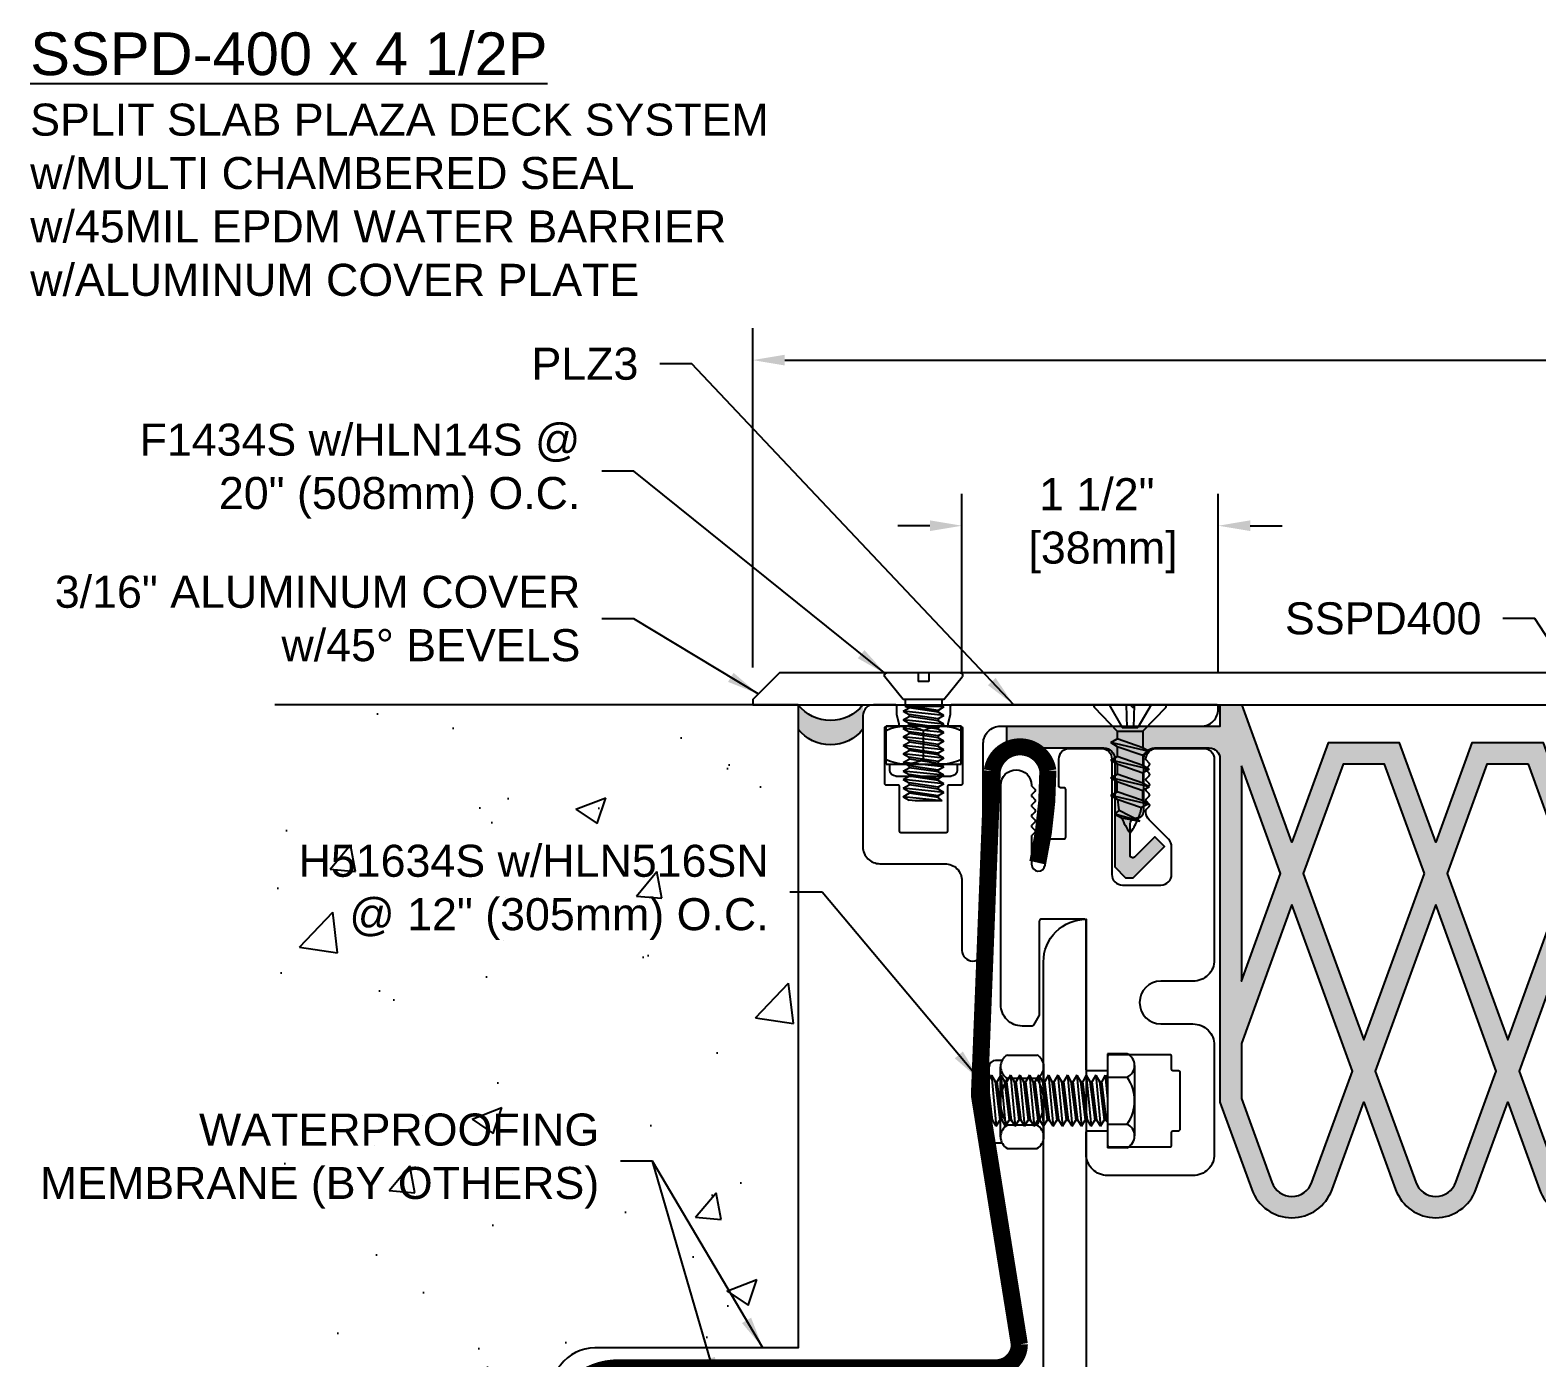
# Model space of a CAD drawing. Header units: inches. Extents: x 0.1 to 42.3, y 0.4 to 14.
# Drawn here: x 0.1 to 8.92, y 6.23 to 14 of the extents above; entities that cross this region are included whole.
import ezdxf

# ---------------------------------------------------------------- set-up
doc = ezdxf.new("R2010")
doc.units = ezdxf.units.IN
doc.header["$MEASUREMENT"] = 0
for name, color, linetype in [('Anchors', 4, 'Continuous'), ('Conditions', 1, 'Continuous'), ('Dimensions', 3, 'Continuous'), ('Fillers', 2, 'Continuous'), ('Metals', 7, 'Continuous'), ('Seal', 5, 'Continuous'), ('Text', 2, 'Continuous')]:
    doc.layers.add(name, color=color, linetype=linetype)
doc.styles.add('ARIAL', font='arial.ttf')
doc.dimstyles.new('Arial', dxfattribs={"dimtxt": 0.1875, "dimasz": 0.1875, "dimexe": 0.1875, "dimexo": 0.1875, "dimgap": 0.1875, "dimtad": 0, "dimtih": 1, "dimtoh": 1, "dimdec": 4, "dimzin": 0, "dimdsep": 46, "dimlunit": 4, "dimtxsty": 'ARIAL', "dimcen": 0.1875, "dimadec": 0, "dimazin": 0, "dimtfac": 1, "dimtdec": 4, "dimtofl": 0, "dimtmove": 0, "dimatfit": 3, "dimfxl": 0, "dimfrac": 2, "dimtolj": 1, "dimtzin": 0, "dimarcsym": 0})

# ---------------------------------------------------------------- blocks, each defined once
blk = doc.blocks.new('PLZ1')
blk.add_lwpolyline([(0.265, 0, -0.414214), (0.275, -0.01), (0.275, -0.5598, 0.131652), (0.2763, -0.5648), (0.3082, -0.62, 0.267949), (0.3169, -0.625), (0.375, -0.625, 0.414214), (0.5, -0.5), (0.5, 0.785, 1), (0.32, 0.785, -0.198912), (0.3171, 0.7779), (0.3012, 0.7621, 0.414214), (0.3012, 0.7479), (0.3171, 0.7321, -0.198912), (0.32, 0.725, -0.198912), (0.3171, 0.7179), (0.3012, 0.7021, 0.414214), (0.3012, 0.6879), (0.3171, 0.6721, -0.198912), (0.32, 0.665, -0.198912), (0.3171, 0.6579), (0.3012, 0.6421, 0.414214), (0.3012, 0.6279), (0.3171, 0.6121, -0.198912), (0.32, 0.605, -0.198912), (0.3171, 0.5979), (0.3012, 0.5821, 0.414214), (0.3012, 0.5679), (0.3171, 0.5521, -0.198912), (0.32, 0.545, -0.198912), (0.3171, 0.5379), (0.3012, 0.5221, 0.414214), (0.3012, 0.5079), (0.3171, 0.4921, -0.198912), (0.32, 0.485), (0.32, 0.322, -0.93609), (0.2403, 0.3167), (0.2212, 0.4613, 0.376062), (0.2112, 0.47), (0.13, 0.47, -0.414214), (0.12, 0.48), (0.12, 0.76, -0.414214), (0.13, 0.77), (0.15, 0.77, 0.414214), (0.16, 0.78), (0.16, 0.9375, 0.414214), (0.0975, 1), (-0.0875, 1, 0.414214), (-0.15, 0.9375), (-0.15, 0.2625, -0.414214), (-0.2125, 0.2), (-0.4375, 0.2, -0.414214), (-0.5, 0.2625), (-0.5, 0.4241, -0.198912), (-0.4817, 0.4683), (-0.3683, 0.5817, 0.198912), (-0.35, 0.6259), (-0.35, 0.6375, 0.198912), (-0.3529, 0.6446), (-0.3688, 0.6604, -0.414214), (-0.3688, 0.6746), (-0.3529, 0.6904, 0.198912), (-0.35, 0.6975, 0.198912), (-0.3529, 0.7046), (-0.3688, 0.7204, -0.414214), (-0.3688, 0.7346), (-0.3529, 0.7504, 0.198912), (-0.35, 0.7575, 0.198912), (-0.3529, 0.7646), (-0.3688, 0.7804, -0.414214), (-0.3688, 0.7946), (-0.3529, 0.8104, 0.198912), (-0.35, 0.8175, 0.198912), (-0.3529, 0.8246), (-0.3688, 0.8404, -0.414214), (-0.3688, 0.8546), (-0.3529, 0.8704, 0.198912), (-0.35, 0.8775, 0.198912), (-0.3529, 0.8846), (-0.3688, 0.9004, -0.414214), (-0.3688, 0.9146), (-0.3529, 0.9304, 0.198912), (-0.35, 0.9375, 0.414214), (-0.4125, 1), (-0.6875, 1, 0.414214), (-0.75, 0.9375), (-0.75, -0.2375, 0.414214), (-0.625, -0.3625), (-0.4375, -0.3625, -1), (-0.4375, -0.6125), (-0.625, -0.6125, 0.414214), (-0.75, -0.7375), (-0.75, -1.375, 0.414214), (-0.625, -1.5), (-0.125, -1.5, 0.414214), (0, -1.375), (0, -1.2475, 0.414214), (-0.01, -1.2375), (-0.115, -1.2375, 0.414214), (-0.125, -1.2475), (-0.125, -1.3225, -0.414214), (-0.135, -1.3325), (-0.49, -1.3325, -0.414214), (-0.5, -1.3225), (-0.5, -1.2475, 0.414214), (-0.51, -1.2375), (-0.54, -1.2375, -0.414214), (-0.55, -1.2275), (-0.55, -0.8975, -0.414214), (-0.54, -0.8875), (-0.51, -0.8875, 0.414214), (-0.5, -0.8775), (-0.5, -0.8025, -0.414214), (-0.49, -0.7925), (-0.135, -0.7925, -0.414214), (-0.125, -0.8025), (-0.125, -0.8775, 0.414214), (-0.115, -0.8875), (-0.01, -0.8875, 0.414214), (0, -0.8775), (0, -0.01, -0.414214), (0.01, 0)], format="xyb", close=True)
blk = doc.blocks.new('*D8')
at = {"layer": 'Defpoints', "color": 0}
for p in [(5.5525, 11.1007), (5.5525, 10.0522), (7.0525, 10.0522)]:
    blk.add_point(p, dxfattribs=at)
at = {"layer": 'Dimensions', "color": 0, "lineweight": -2}
for p, q in [((5.5525, 10.2397), (5.5525, 11.2882)), ((7.0525, 10.2397), (7.0525, 11.2882)), ((5.365, 11.1007), (5.1775, 11.1007)), ((7.24, 11.1007), (7.4275, 11.1007))]:
    blk.add_line(p, q, dxfattribs=at)
at = {"layer": 'Dimensions', "color": 0}
for points in [[(5.365, 11.132), (5.365, 11.0695), (5.5525, 11.1007)], [(7.24, 11.132), (7.24, 11.0695), (7.0525, 11.1007)]]:
    blk.add_solid(points, dxfattribs=at)
at = {"layer": 'Dimensions', "color": 0, "insert": (6.3416, 11.1007), "char_height": 0.1875, "attachment_point": 5, "style": 'ARIAL'}
blk.add_mtext('\\A1;1 1/2"\\P [38mm]', dxfattribs=at)
blk = doc.blocks.new('CSA3X3X14')
at = {"layer": 'Metals'}
blk.add_lwpolyline([(0.25, 2.75, 0.414214), (0, 3), (0, 0), (3, 0, 0.414214), (2.75, 0.25), (0.25, 0.25)], format="xyb", close=True, dxfattribs=at)
blk = doc.blocks.new('FSM1434S')
for p, q in [((0.2022, 0), (-0.2022, 0)), ((-0.1224, 0), (-0.0456, -0.132)), ((-0.0237, 0), (-0.019, -0.132)), ((0.0237, 0), (0.019, -0.132)), ((0.1224, 0), (0.0456, -0.132)), ((-0.2091, -0.0163), (-0.075, -0.1536)), ((0.2091, -0.0163), (0.075, -0.1536)), ((-0.075, -0.1536), (0.075, -0.1536)), ((-0.075, -0.1536), (-0.075, -0.1997)), ((-0.0456, -0.132), (0.0456, -0.132)), ((0.075, -0.1536), (0.075, -0.2513)), ((-0.1125, -0.2213), (-0.075, -0.1997)), ((0.1125, -0.2729), (-0.1125, -0.2213)), ((-0.1125, -0.2213), (-0.075, -0.243)), ((0.075, -0.2513), (-0.075, -0.1997)), ((-0.075, -0.243), (-0.075, -0.2465)), ((-0.075, -0.243), (-0.075, -0.3029)), ((-0.075, -0.243), (0.075, -0.2946)), ((0.1125, -0.2729), (0.075, -0.2513)), ((-0.1125, -0.3245), (-0.075, -0.3029)), ((0.1125, -0.3761), (-0.1125, -0.3245)), ((-0.1125, -0.3245), (-0.075, -0.3462)), ((0.075, -0.3545), (-0.075, -0.3029)), ((-0.075, -0.3462), (0.075, -0.3978)), ((-0.075, -0.3462), (-0.075, -0.4061)), ((0.1125, -0.2729), (0.075, -0.2946)), ((0.075, -0.2946), (0.075, -0.2981)), ((0.075, -0.2946), (0.075, -0.3545)), ((-0.1125, -0.4277), (-0.075, -0.4061)), ((0.1125, -0.4793), (-0.1125, -0.4277)), ((-0.1125, -0.4277), (-0.075, -0.4494)), ((0.075, -0.4577), (-0.075, -0.4061)), ((0.1125, -0.3761), (0.075, -0.3545)), ((0.1125, -0.3761), (0.075, -0.3978)), ((0.075, -0.3978), (0.075, -0.4577)), ((-0.1125, -0.5309), (-0.075, -0.5093)), ((-0.075, -0.5093), (-0.075, -0.4494)), ((-0.075, -0.4494), (0.075, -0.501)), ((0.0734, -0.5603), (-0.075, -0.5093)), ((0.1125, -0.4793), (0.075, -0.4577)), ((0.1125, -0.4793), (0.075, -0.501)), ((0.075, -0.5244), (0.075, -0.501)), ((0.1055, -0.5812), (-0.1125, -0.5309)), ((-0.1125, -0.5309), (-0.075, -0.5526)), ((-0.075, -0.5526), (0.0672, -0.6015)), ((0.1055, -0.5812), (0.0672, -0.6015)), ((0.1055, -0.5812), (0.0734, -0.5603)), ((-0.0885, -0.6396), (-0.0632, -0.6186)), ((0.0577, -0.6815), (-0.0885, -0.6396)), ((-0.0885, -0.6396), (-0.0513, -0.6605)), ((0.0577, -0.6815), (-0.0632, -0.6186)), ((-0.0513, -0.6605), (0.0577, -0.6815))]:
    blk.add_line(p, q)
for centre, radius, start, end in [((-0.2022, -0.0096), 0.0096, 90, 224.32064), ((0.2022, -0.0096), 0.0096, 315.67936, 90), ((-0.2981, -0.5256), 0.3731, 354.66241, 0.18824), ((0.2981, -0.5256), 0.3731, 184.1974, 194.43094), ((-0.2981, -0.5256), 0.3731, 336.50038, 348.26539), ((0.2981, -0.5256), 0.3731, 201.2487, 216.96668), ((-0.2981, -0.5256), 0.3731, 323.03332, 335.8104)]:
    blk.add_arc(centre, radius, start, end)
blk = doc.blocks.new('HLN516SN')
for p, q in [((-0.2416, 0.2444), (-0.2416, 0.283)), ((-0.2046, 0.32), (0.2046, 0.32)), ((0.2416, 0.2444), (0.2416, 0.283)), ((-0.2737, 0.213), (-0.2737, 0.0403)), ((-0.2053, 0.2533), (0.2053, 0.2533)), ((-0.1369, 0.0403), (-0.1369, 0.213)), ((0.1369, 0.0403), (0.1369, 0.213)), ((0.2737, 0.213), (0.2737, 0.0403)), ((-0.2053, 0), (0.2053, 0))]:
    blk.add_line(p, q)
for centre, radius, start, end in [((-0.2046, 0.283), 0.037, 90, 180), ((0.2046, 0.283), 0.037, 0, 90), ((-0.2053, 0.175), 0.0783, 29.02085, 150.97915), ((0, 0.0007), 0.2526, 57.19114, 122.80886), ((0.2053, 0.175), 0.0783, 29.02085, 150.97915), ((-0.2053, 0.0783), 0.0783, 209.02085, 330.97915), ((0, 0.2526), 0.2526, 237.19114, 302.80886), ((0.2053, 0.0783), 0.0783, 209.02085, 330.97915)]:
    blk.add_arc(centre, radius, start, end)
blk = doc.blocks.new('H51634S')
for p, q in [((-0.275, 0.1144), (-0.275, 0)), ((-0.2062, 0.1584), (0.2062, 0.1584)), ((-0.1375, 0), (-0.1375, 0.1144)), ((0.1375, 0), (0.1375, 0.1144)), ((0.275, 0.1144), (0.275, 0)), ((-0.275, 0), (0.275, 0)), ((-0.15, -0.0131), (-0.1271, 0)), ((-0.15, -0.0131), (-0.0083, 0)), ((0.1244, 0), (0.113, -0.0066)), ((-0.15, -0.0131), (-0.113, -0.0343)), ((-0.15, -0.0687), (0.15, -0.0409)), ((-0.15, -0.0687), (-0.113, -0.0475)), ((-0.15, -0.0687), (-0.113, -0.0899)), ((0.113, -0.0066), (-0.113, -0.0343)), ((-0.113, -0.0475), (0.113, -0.0197)), ((-0.113, -0.0475), (-0.113, -0.0343)), ((0.113, -0.0621), (-0.113, -0.0899)), ((-0.113, -0.103), (0.113, -0.0752)), ((0.113, -0.0197), (0.113, -0.0066)), ((0.15, -0.0409), (0.113, -0.0197)), ((0.15, -0.0409), (0.113, -0.0621)), ((0.113, -0.0752), (0.113, -0.0621)), ((0.15, -0.0965), (0.113, -0.0752)), ((-0.15, -0.1242), (0.15, -0.0965)), ((-0.15, -0.1242), (-0.113, -0.103)), ((-0.15, -0.1242), (-0.113, -0.1455)), ((-0.15, -0.1798), (0.15, -0.152)), ((-0.15, -0.1798), (-0.113, -0.1586)), ((-0.113, -0.103), (-0.113, -0.0899)), ((0.113, -0.1177), (-0.113, -0.1455)), ((-0.113, -0.1586), (0.113, -0.1308)), ((-0.113, -0.1586), (-0.113, -0.1455)), ((0.113, -0.1732), (-0.113, -0.201)), ((0.15, -0.0965), (0.113, -0.1177)), ((0.113, -0.1308), (0.113, -0.1177)), ((0.15, -0.152), (0.113, -0.1308)), ((0.15, -0.152), (0.113, -0.1732)), ((0.113, -0.1864), (0.113, -0.1732)), ((-0.15, -0.1798), (-0.113, -0.201)), ((-0.15, -0.2353), (0.15, -0.2076)), ((-0.15, -0.2353), (-0.113, -0.2141)), ((-0.15, -0.2353), (-0.113, -0.2566)), ((-0.15, -0.2909), (0.15, -0.2631)), ((-0.113, -0.2141), (0.113, -0.1864)), ((-0.113, -0.2141), (-0.113, -0.201)), ((0.113, -0.2288), (-0.113, -0.2566)), ((-0.113, -0.2697), (0.113, -0.2419)), ((-0.113, -0.2697), (-0.113, -0.2566)), ((0.15, -0.2076), (0.113, -0.1864)), ((0.15, -0.2076), (0.113, -0.2288)), ((0.113, -0.2419), (0.113, -0.2288)), ((0.15, -0.2631), (0.113, -0.2419)), ((0.15, -0.2631), (0.113, -0.2843)), ((-0.15, -0.2909), (-0.113, -0.2697)), ((-0.15, -0.2909), (-0.113, -0.3121)), ((-0.15, -0.3465), (0.15, -0.3187)), ((-0.15, -0.3465), (-0.113, -0.3252)), ((-0.15, -0.3465), (-0.113, -0.3677)), ((0.113, -0.2843), (-0.113, -0.3121)), ((-0.113, -0.3252), (0.113, -0.2975)), ((-0.113, -0.3252), (-0.113, -0.3121)), ((0.113, -0.3399), (-0.113, -0.3677)), ((0.113, -0.2975), (0.113, -0.2843)), ((0.15, -0.3187), (0.113, -0.2975)), ((0.15, -0.3187), (0.113, -0.3399)), ((0.113, -0.353), (0.113, -0.3399)), ((-0.15, -0.402), (0.15, -0.3742)), ((-0.15, -0.402), (-0.113, -0.3808)), ((-0.15, -0.402), (-0.113, -0.4232)), ((-0.15, -0.4576), (0.15, -0.4298)), ((-0.15, -0.4576), (-0.113, -0.4364)), ((-0.113, -0.3808), (0.113, -0.353)), ((-0.113, -0.3808), (-0.113, -0.3677)), ((0.113, -0.3955), (-0.113, -0.4232)), ((-0.113, -0.4364), (0.113, -0.4086)), ((-0.113, -0.4364), (-0.113, -0.4232)), ((0.15, -0.3742), (0.113, -0.353)), ((0.15, -0.3742), (0.113, -0.3955)), ((0.113, -0.4086), (0.113, -0.3955)), ((0.15, -0.4298), (0.113, -0.4086)), ((0.15, -0.4298), (0.113, -0.451)), ((-0.15, -0.4576), (-0.113, -0.4788)), ((-0.15, -0.5131), (0.15, -0.4853)), ((-0.15, -0.5131), (-0.113, -0.4919)), ((-0.15, -0.5131), (-0.113, -0.5343)), ((0.113, -0.451), (-0.113, -0.4788)), ((-0.113, -0.4919), (0.113, -0.4641)), ((-0.113, -0.4919), (-0.113, -0.4788)), ((0.113, -0.5066), (-0.113, -0.5343)), ((-0.113, -0.5475), (0.113, -0.5197)), ((0.113, -0.4641), (0.113, -0.451)), ((0.15, -0.4853), (0.113, -0.4641)), ((0.15, -0.4853), (0.113, -0.5066)), ((0.113, -0.5197), (0.113, -0.5066)), ((0.15, -0.5409), (0.113, -0.5197)), ((-0.15, -0.5687), (0.15, -0.5409)), ((-0.15, -0.5687), (-0.113, -0.5475)), ((-0.15, -0.5687), (-0.113, -0.5899)), ((-0.15, -0.6242), (0.15, -0.5965)), ((-0.15, -0.6242), (-0.113, -0.603)), ((-0.113, -0.5475), (-0.113, -0.5343)), ((0.113, -0.5621), (-0.113, -0.5899)), ((-0.113, -0.603), (0.113, -0.5752)), ((-0.113, -0.603), (-0.113, -0.5899)), ((0.15, -0.5409), (0.113, -0.5621)), ((0.113, -0.5752), (0.113, -0.5621)), ((0.15, -0.5965), (0.113, -0.5752)), ((0.15, -0.5965), (0.113, -0.6177)), ((-0.15, -0.6242), (-0.113, -0.6455)), ((-0.15, -0.6798), (0.15, -0.652)), ((-0.15, -0.6798), (-0.113, -0.6586)), ((-0.15, -0.6798), (-0.113, -0.701)), ((0.113, -0.6177), (-0.113, -0.6455)), ((-0.113, -0.6586), (0.113, -0.6308)), ((-0.113, -0.6586), (-0.113, -0.6455)), ((0.113, -0.6732), (-0.113, -0.701)), ((-0.113, -0.7141), (0.113, -0.6864)), ((-0.113, -0.7141), (-0.113, -0.701)), ((0.113, -0.6308), (0.113, -0.6177)), ((0.15, -0.652), (0.113, -0.6308)), ((0.15, -0.652), (0.113, -0.6732)), ((0.113, -0.6864), (0.113, -0.6732)), ((0.15, -0.7076), (0.113, -0.6864)), ((-0.15, -0.7353), (0.15, -0.7076)), ((-0.15, -0.7353), (-0.113, -0.7141)), ((-0.15, -0.7353), (-0.1244, -0.75)), ((-0.1244, -0.75), (0.0603, -0.75)), ((0.113, -0.7288), (-0.0596, -0.75)), ((0.113, -0.7288), (0.0603, -0.75)), ((0.15, -0.7076), (0.113, -0.7288))]:
    blk.add_line(p, q)
for centre, radius, start, end in [((-0.2062, 0.0827), 0.0757, 24.76151, 155.23849), ((0, -0.0784), 0.2368, 54.51066, 125.48934), ((0.2062, 0.0827), 0.0757, 24.76151, 155.23849)]:
    blk.add_arc(centre, radius, start, end)
for p in [(-0.113, -0.0475), (-0.113, -0.103), (-0.113, -0.1586), (-0.113, -0.2141), (-0.113, -0.2697), (-0.113, -0.3252), (-0.113, -0.3808), (-0.113, -0.4364), (-0.113, -0.4919), (-0.113, -0.5475), (-0.113, -0.603), (-0.113, -0.6586), (-0.113, -0.7141)]:
    blk.add_point(p)
blk = doc.blocks.new('SSPD400')
h = blk.add_hatch(color=256)
h.paths.add_polyline_path([(1.8931, 0.03), (1.4749, 0.03), (1.263, -0.5521), (1.0511, 0.03), (0.6329, 0.03), (0.421, -0.5521), (0.1291, 0.25), (0, 0.25), (0, 0.125), (-1.25, 0.125), (-1.25, 0), (-0.679, 0, -0.414214), (-0.616, -0.063), (-0.616, -0.697), (-0.553, -0.76), (-0.508, -0.76), (-0.3256, -0.5776), (-0.3821, -0.521), (-0.5004, -0.6393, -0.668179), (-0.526, -0.6286), (-0.526, -0.45, -0.414214), (-0.486, -0.41, 0.414214), (-0.446, -0.37), (-0.446, -0.063, -0.414214), (-0.383, 0), (-0.063, 0, -0.414214), (0, -0.063), (0, -2.0743), (0.1861, -2.5855, 0.315299), (0.421, -2.75, 0.315299), (0.6559, -2.5855), (0.842, -2.0743), (1.0281, -2.5855, 0.315299), (1.263, -2.75, 0.315299), (1.4979, -2.5855), (1.684, -2.0743), (1.8701, -2.5855, 0.315299), (2.105, -2.75, 0.315299), (2.3399, -2.5855), (2.526, -2.0743), (2.7121, -2.5855, 0.315299), (2.947, -2.75, 0.315299), (3.1819, -2.5855), (3.368, -2.0743), (3.5541, -2.5855, 0.315299), (3.789, -2.75, 0.315299), (4.0239, -2.5855), (4.21, -2.0743), (4.21, -0.063, -0.414214), (4.273, 0), (4.593, 0, -0.414214), (4.656, -0.063), (4.656, -0.37, 0.414214), (4.696, -0.41, -0.414214), (4.736, -0.45), (4.736, -0.6286, -0.668179), (4.7104, -0.6393), (4.5921, -0.521), (4.5356, -0.5776), (4.718, -0.76), (4.763, -0.76), (4.826, -0.697), (4.826, -0.063, -0.414214), (4.889, 0), (5.46, 0), (5.46, 0.125), (4.21, 0.125), (4.21, 0.25), (4.0809, 0.25), (3.789, -0.5521), (3.5771, 0.03), (3.1589, 0.03), (2.947, -0.5521), (2.7351, 0.03), (2.3169, 0.03), (2.105, -0.5521)])
h.paths.add_polyline_path([(1.8056, -0.095), (2.0385, -0.7348), (1.684, -1.7088), (1.3295, -0.7348), (1.5624, -0.095)], flags=16)
h.paths.add_polyline_path([(1.1965, -0.7348), (0.842, -1.7088), (0.4875, -0.7348), (0.7204, -0.095), (0.9636, -0.095)], flags=16)
h.paths.add_polyline_path([(2.4044, -0.095), (2.6476, -0.095), (2.8805, -0.7348), (2.526, -1.7088), (2.1715, -0.7348)], flags=16)
h.paths.add_polyline_path([(1.263, -0.9176), (1.6175, -1.8915), (1.3805, -2.5428, -0.315299), (1.263, -2.625, -0.315299), (1.1455, -2.5428), (0.9085, -1.8915)], flags=16)
h.paths.add_polyline_path([(2.105, -0.9176), (2.4595, -1.8915), (2.2225, -2.5428, -0.315299), (2.105, -2.625, -0.315299), (1.9875, -2.5428), (1.7505, -1.8915)], flags=16)
h.paths.add_polyline_path([(0.3545, -0.7348), (0.125, -1.3654), (0.125, -0.1043)], flags=16)
h.paths.add_polyline_path([(0.421, -0.9176), (0.7755, -1.8915), (0.5385, -2.5428, -0.315299), (0.421, -2.625, -0.315299), (0.3035, -2.5428), (0.125, -2.0522), (0.125, -1.7308)], flags=16)
h.paths.add_polyline_path([(3.2464, -0.095), (3.4896, -0.095), (3.7225, -0.7348), (3.368, -1.7088), (3.0135, -0.7348)], flags=16)
h.paths.add_polyline_path([(2.947, -0.9176), (3.3015, -1.8915), (3.0645, -2.5428, -0.315299), (2.947, -2.625, -0.315299), (2.8295, -2.5428), (2.5925, -1.8915)], flags=16)
h.paths.add_polyline_path([(3.789, -0.9176), (4.085, -1.7308), (4.085, -2.0522), (3.9065, -2.5428, -0.315299), (3.789, -2.625, -0.315299), (3.6715, -2.5428), (3.4345, -1.8915)], flags=16)
h.paths.add_polyline_path([(3.8555, -0.7348), (4.085, -0.1043), (4.085, -1.3654)], flags=16)
for points in [[(4.21, -0.063, -0.414214), (4.273, 0), (4.593, 0, -0.414214), (4.656, -0.063), (4.656, -0.37, 0.414214), (4.696, -0.41, -0.414214), (4.736, -0.45), (4.736, -0.6286, -0.668179), (4.7104, -0.6393), (4.5921, -0.521), (4.5356, -0.5776), (4.718, -0.76), (4.763, -0.76), (4.826, -0.697), (4.826, -0.063, -0.414214), (4.889, 0), (5.46, 0), (5.46, 0.125), (4.21, 0.125), (4.21, 0.25), (4.0809, 0.25), (3.789, -0.5521), (3.5771, 0.03), (3.1589, 0.03), (2.947, -0.5521), (2.7351, 0.03), (2.3169, 0.03), (2.105, -0.5521), (1.8931, 0.03), (1.4749, 0.03), (1.263, -0.5521), (1.0511, 0.03), (0.6329, 0.03), (0.421, -0.5521), (0.1291, 0.25), (0, 0.25), (0, 0.125), (-1.25, 0.125), (-1.25, 0), (-0.679, 0, -0.414214), (-0.616, -0.063), (-0.616, -0.697), (-0.553, -0.76), (-0.508, -0.76), (-0.3256, -0.5776), (-0.3821, -0.521), (-0.5004, -0.6393, -0.668179), (-0.526, -0.6286), (-0.526, -0.45, -0.414214), (-0.486, -0.41, 0.414214), (-0.446, -0.37), (-0.446, -0.063, -0.414214), (-0.383, 0), (-0.063, 0, -0.414214), (0, -0.063), (0, -2.0743), (0.1861, -2.5855, 0.315299), (0.421, -2.75, 0.315299), (0.6559, -2.5855), (0.842, -2.0743), (1.0281, -2.5855, 0.315299), (1.263, -2.75, 0.315299), (1.4979, -2.5855), (1.684, -2.0743), (1.8701, -2.5855, 0.315299), (2.105, -2.75, 0.315299), (2.3399, -2.5855), (2.526, -2.0743), (2.7121, -2.5855, 0.315299), (2.947, -2.75, 0.315299), (3.1819, -2.5855), (3.368, -2.0743), (3.5541, -2.5855, 0.315299), (3.789, -2.75, 0.315299), (4.0239, -2.5855), (4.21, -2.0743)], [(0.421, -0.9176), (0.125, -1.7308), (0.125, -2.0522), (0.3035, -2.5428, 0.315299), (0.421, -2.625, 0.315299), (0.5385, -2.5428), (0.7755, -1.8915)], [(1.263, -0.9176), (0.9085, -1.8915), (1.1455, -2.5428, 0.315299), (1.263, -2.625, 0.315299), (1.3805, -2.5428), (1.6175, -1.8915)], [(2.105, -0.9176), (1.7505, -1.8915), (1.9875, -2.5428, 0.315299), (2.105, -2.625, 0.315299), (2.2225, -2.5428), (2.4595, -1.8915)], [(2.947, -0.9176), (2.5925, -1.8915), (2.8295, -2.5428, 0.315299), (2.947, -2.625, 0.315299), (3.0645, -2.5428), (3.3015, -1.8915)], [(4.085, -1.7308), (3.789, -0.9176), (3.4345, -1.8915), (3.6715, -2.5428, 0.315299), (3.789, -2.625, 0.315299), (3.9065, -2.5428), (4.085, -2.0522)]]:
    blk.add_lwpolyline(points, format="xyb", close=True)
for points in [[(0.125, -0.1043), (0.125, -1.3654), (0.3545, -0.7348)], [(1.1965, -0.7348), (0.9636, -0.095), (0.7204, -0.095), (0.4875, -0.7348), (0.842, -1.7088)], [(1.8056, -0.095), (1.5624, -0.095), (1.3295, -0.7348), (1.684, -1.7088), (2.0385, -0.7348)], [(2.6476, -0.095), (2.4044, -0.095), (2.1715, -0.7348), (2.526, -1.7088), (2.8805, -0.7348)], [(3.4896, -0.095), (3.2464, -0.095), (3.0135, -0.7348), (3.368, -1.7088), (3.7225, -0.7348)], [(4.085, -0.1043), (3.8555, -0.7348), (4.085, -1.3654)]]:
    blk.add_lwpolyline(points, close=True)
blk = doc.blocks.new('Sealant')
blk.add_hatch(color=253).paths.add_polyline_path([(0, -0.1426), (0, 0, -0.481905), (-0.3784, 0), (-0.3784, -0.1426, 0.481905)])
for centre in [(-0.1892, 0.1507), (-0.1892, 0.0081)]:
    blk.add_arc(centre, 0.2419, 218.54072, 321.45928)
blk = doc.blocks.new('PLZ3')
blk.add_lwpolyline([(1.575, 1.03, -0.414214), (1.585, 1.02), (1.585, 0.76, 0.414214), (1.595, 0.75), (1.855, 0.75, 0.414214), (1.865, 0.76), (1.865, 1.02, -0.414214), (1.875, 1.03), (1.9425, 1.03, 0.414214), (1.9525, 1.04), (1.9525, 1.365, 0.414214), (1.9425, 1.375), (1.8776, 1.375, -0.482716), (1.8678, 1.3873), (1.881, 1.4439, 0.057088), (1.8812, 1.4461), (1.8812, 1.49, -0.414214), (1.8912, 1.5), (2.0175, 1.5, -0.414214), (2.08, 1.4375), (2.08, 0.67, -0.414214), (1.98, 0.57), (1.6, 0.57, 0.414214), (1.5, 0.47), (1.5, 0.0625, -0.414214), (1.4375, 0, -0.414214), (1.375, 0.0625), (1.375, 1.275, 0.414214), (1.275, 1.375), (0.1, 1.375, -0.414214), (0, 1.475), (0, 1.49, -0.414214), (0.01, 1.5), (0.485, 1.5), (0.5, 1.485), (0.515, 1.5), (1.5588, 1.5, -0.414214), (1.5687, 1.49), (1.5687, 1.4461, 0.057088), (1.569, 1.4439), (1.5822, 1.3873, -0.482716), (1.5724, 1.375), (1.5075, 1.375, 0.414214), (1.4975, 1.365), (1.4975, 1.04, 0.414214), (1.5075, 1.03)], format="xyb", close=True)
blk = doc.blocks.new('HLN14S')
for p, q in [((-0.2195, 0.292), (0.2195, 0.292)), ((-0.2195, 0.0703), (-0.2195, 0.292)), ((0, 0.0957), (0, 0.2666)), ((0.2195, 0.0703), (0.2195, 0.292)), ((0.2195, 0.0703), (-0.2195, 0.0703)), ((-0.1976, 0.0703), (-0.1976, 0.0351)), ((0.1624, 0), (-0.1624, 0)), ((0.1975, 0.0351), (0.1975, 0.0703))]:
    blk.add_line(p, q)
for centre, radius, start, end in [((-0.1098, 0.042), 0.25, 63.95991, 116.04009), ((0.1097, 0.042), 0.25, 63.95991, 116.04009), ((-0.1098, 0.3203), 0.25, 243.95991, 296.04009), ((0.1097, 0.3203), 0.25, 243.95991, 296.04009), ((-0.1624, 0.0351), 0.0351, 180, 270), ((0.1624, 0.0351), 0.0351, 270, 0)]:
    blk.add_arc(centre, radius, start, end)
blk = doc.blocks.new('F1434')
for p, q in [((-22.5549, -11.8843), (-22.3719, -11.8843)), ((-22.3719, -11.8843), (-22.3719, -11.9343)), ((-22.3099, -11.8843), (-22.3099, -11.9343)), ((-22.3099, -11.8843), (-22.1269, -11.8843)), ((-22.4599, -12.0397), (-22.5666, -11.9088)), ((-22.3719, -11.9343), (-22.3099, -11.9343)), ((-22.2219, -12.0397), (-22.1153, -11.9088)), ((-22.4599, -12.0397), (-22.2219, -12.0397)), ((-22.4599, -12.0843), (-22.4489, -12.079)), ((-22.4599, -12.0843), (-22.4088, -12.079)), ((-22.4489, -12.0397), (-22.4489, -12.079)), ((-22.2329, -12.079), (-22.4489, -12.079)), ((-22.4259, -12.104), (-22.2559, -12.079)), ((-22.2329, -12.079), (-22.2559, -12.0897)), ((-22.2329, -12.0397), (-22.2329, -12.079)), ((-22.4599, -12.0843), (-22.4259, -12.104)), ((-22.4599, -12.1343), (-22.2219, -12.1093)), ((-22.4599, -12.1343), (-22.4259, -12.1147)), ((-22.4599, -12.1343), (-22.4259, -12.154)), ((-22.4599, -12.1843), (-22.2219, -12.1593)), ((-22.4599, -12.1843), (-22.4259, -12.1647)), ((-22.4259, -12.1147), (-22.2559, -12.0897)), ((-22.4259, -12.104), (-22.4259, -12.1147)), ((-22.4259, -12.154), (-22.2559, -12.129)), ((-22.4259, -12.1647), (-22.2559, -12.1397)), ((-22.4259, -12.154), (-22.4259, -12.1647)), ((-22.2219, -12.1093), (-22.2559, -12.0897)), ((-22.2219, -12.1093), (-22.2559, -12.129)), ((-22.2559, -12.129), (-22.2559, -12.1397)), ((-22.2219, -12.1593), (-22.2559, -12.1397)), ((-22.2219, -12.1593), (-22.2559, -12.179)), ((-22.4599, -12.1843), (-22.4259, -12.204)), ((-22.4599, -12.2343), (-22.2219, -12.2093)), ((-22.4599, -12.2343), (-22.4259, -12.2147)), ((-22.4599, -12.2343), (-22.4259, -12.254)), ((-22.4599, -12.2843), (-22.2219, -12.2593)), ((-22.4259, -12.204), (-22.2559, -12.179)), ((-22.4259, -12.2147), (-22.2559, -12.1897)), ((-22.4259, -12.204), (-22.4259, -12.2147)), ((-22.4259, -12.254), (-22.2559, -12.229)), ((-22.4259, -12.2647), (-22.2559, -12.2397)), ((-22.4259, -12.254), (-22.4259, -12.2647)), ((-22.2559, -12.179), (-22.2559, -12.1897)), ((-22.2219, -12.2093), (-22.2559, -12.1897)), ((-22.2219, -12.2093), (-22.2559, -12.229)), ((-22.2559, -12.229), (-22.2559, -12.2397)), ((-22.2219, -12.2593), (-22.2559, -12.2397)), ((-22.2219, -12.2593), (-22.2559, -12.279)), ((-22.4599, -12.2843), (-22.4259, -12.2647)), ((-22.4599, -12.2843), (-22.4259, -12.304)), ((-22.4599, -12.3343), (-22.2219, -12.3093)), ((-22.4599, -12.3343), (-22.4259, -12.3147)), ((-22.4599, -12.3343), (-22.4259, -12.354)), ((-22.4259, -12.304), (-22.2559, -12.279)), ((-22.4259, -12.3147), (-22.2559, -12.2897)), ((-22.4259, -12.304), (-22.4259, -12.3147)), ((-22.4259, -12.354), (-22.2559, -12.329)), ((-22.4259, -12.3647), (-22.2559, -12.3397)), ((-22.2559, -12.279), (-22.2559, -12.2897)), ((-22.2219, -12.3093), (-22.2559, -12.2897)), ((-22.2219, -12.3093), (-22.2559, -12.329)), ((-22.2559, -12.329), (-22.2559, -12.3397)), ((-22.2219, -12.3593), (-22.2559, -12.3397)), ((-22.4599, -12.3843), (-22.2219, -12.3593)), ((-22.4599, -12.3843), (-22.4259, -12.3647)), ((-22.4599, -12.3843), (-22.4259, -12.404)), ((-22.4599, -12.4343), (-22.2219, -12.4093)), ((-22.4599, -12.4343), (-22.4259, -12.4147)), ((-22.4599, -12.4343), (-22.4259, -12.454)), ((-22.4259, -12.354), (-22.4259, -12.3647)), ((-22.4259, -12.404), (-22.2559, -12.379)), ((-22.4259, -12.4147), (-22.2559, -12.3897)), ((-22.4259, -12.404), (-22.4259, -12.4147)), ((-22.4259, -12.454), (-22.2559, -12.429)), ((-22.2219, -12.3593), (-22.2559, -12.379)), ((-22.2559, -12.379), (-22.2559, -12.3897)), ((-22.2219, -12.4093), (-22.2559, -12.3897)), ((-22.2219, -12.4093), (-22.2559, -12.429)), ((-22.2559, -12.429), (-22.2559, -12.4397)), ((-22.4599, -12.4843), (-22.2219, -12.4593)), ((-22.4599, -12.4843), (-22.4259, -12.4647)), ((-22.4599, -12.4843), (-22.4259, -12.504)), ((-22.4599, -12.5343), (-22.2219, -12.5093)), ((-22.4599, -12.5343), (-22.4259, -12.5147)), ((-22.4259, -12.4647), (-22.2559, -12.4397)), ((-22.4259, -12.454), (-22.4259, -12.4647)), ((-22.4259, -12.504), (-22.2559, -12.479)), ((-22.4259, -12.5147), (-22.2559, -12.4897)), ((-22.4259, -12.504), (-22.4259, -12.5147)), ((-22.2219, -12.4593), (-22.2559, -12.4397)), ((-22.2219, -12.4593), (-22.2559, -12.479)), ((-22.2559, -12.479), (-22.2559, -12.4897)), ((-22.2219, -12.5093), (-22.2559, -12.4897)), ((-22.2219, -12.5093), (-22.2559, -12.529)), ((-22.4599, -12.5343), (-22.4259, -12.554)), ((-22.4599, -12.5843), (-22.2219, -12.5593)), ((-22.4599, -12.5843), (-22.4259, -12.5647)), ((-22.4599, -12.5843), (-22.4259, -12.604)), ((-22.4508, -12.6343), (-22.2219, -12.6093)), ((-22.4259, -12.554), (-22.2559, -12.529)), ((-22.4259, -12.5647), (-22.2559, -12.5397)), ((-22.4259, -12.554), (-22.4259, -12.5647)), ((-22.4259, -12.604), (-22.2559, -12.579)), ((-22.4259, -12.6147), (-22.2559, -12.5897)), ((-22.4259, -12.604), (-22.4259, -12.6147)), ((-22.2559, -12.529), (-22.2559, -12.5397)), ((-22.2219, -12.5593), (-22.2559, -12.5397)), ((-22.2219, -12.5593), (-22.2559, -12.579)), ((-22.2559, -12.579), (-22.2559, -12.5897)), ((-22.2219, -12.6093), (-22.2559, -12.5897)), ((-22.2219, -12.6093), (-22.2559, -12.629)), ((-22.4508, -12.6343), (-22.4259, -12.6147)), ((-22.4508, -12.6343), (-22.2924, -12.6343)), ((-22.2924, -12.6343), (-22.2559, -12.629))]:
    blk.add_line(p, q)
for centre, start, end in [((-22.5549, -11.8993), 90, 219.03203), ((-22.1269, -11.8993), 320.96797, 90)]:
    blk.add_arc(centre, 0.015, start, end)
blk = doc.blocks.new('*D28')
at = {"layer": 'Defpoints', "color": 0}
for p in [(15.575, 12.0701), (4.3275, 10.0834), (15.575, 10.0834)]:
    blk.add_point(p, dxfattribs=at)
at = {"layer": 'Dimensions', "color": 0, "lineweight": -2}
for p, q in [((4.3275, 10.2709), (4.3275, 12.2576)), ((15.575, 10.2709), (15.575, 12.2576)), ((4.515, 12.0701), (9.2879, 12.0701)), ((15.3875, 12.0701), (10.6312, 12.0701))]:
    blk.add_line(p, q, dxfattribs=at)
at = {"layer": 'Dimensions', "color": 0}
for points in [[(4.515, 12.1013), (4.515, 12.0388), (4.3275, 12.0701)], [(15.3875, 12.1013), (15.3875, 12.0388), (15.575, 12.0701)]]:
    blk.add_solid(points, dxfattribs=at)
at = {"layer": 'Dimensions', "color": 0, "insert": (9.9596, 12.0701), "char_height": 0.1875, "attachment_point": 5, "style": 'ARIAL'}
blk.add_mtext('\\A1;DIM. "{\\fArial|b1|i0|c0|p34;B}"', dxfattribs=at)

msp = doc.modelspace()

# ---------------------------------------------------------------- hatches: boundary and pattern name
at = {"layer": 'Conditions'}
h = msp.add_hatch(dxfattribs=at)
h.set_pattern_fill('AR-CONC', color=256, scale=0.25)
h.paths.add_polyline_path([(4.59408, 10.05216), (1.52958, 10.05216), (1.52958, 5.7673), (1.79075, 5.7673, 0.1862621), (1.83274, 5.7835), (1.86778, 5.81528, -0.1862621), (1.90977, 5.83149), (2.77237, 5.83149, 0.2363382), (2.97252, 5.93169), (3.20253, 6.1876, -0.2363382), (3.40269, 6.2878), (4.59408, 6.2878)])
h.paths.add_polyline_path([(1.64344, 8.62683), (4.49034, 8.62683), (4.49034, 9.32916), (1.64344, 9.32916)], flags=24)
h.paths.add_polyline_path([(0.11715, 7.05362), (3.49228, 7.05362), (3.49228, 7.75582), (0.11715, 7.75582)], flags=9)

# ---------------------------------------------------------------- linework, layer by layer
msp.add_lwpolyline([(4.32747, 10.05216), (15.57497, 10.05216), (15.57497, 10.08341), (15.41872, 10.23966), (4.48372, 10.23966), (4.32747, 10.08341)], close=True)
msp.add_line((4.59408, 10.05216), (1.52958, 10.05216), dxfattribs=at)
msp.add_lwpolyline([(4.59408, 10.05216), (4.59408, 6.2878), (3.40269, 6.2878, 0.2363382), (3.20253, 6.1876), (2.97252, 5.93169, -0.2363382), (2.77237, 5.83149), (1.90977, 5.83149, 0.1862621), (1.86778, 5.81528), (1.83274, 5.7835, -0.1862621), (1.79075, 5.7673), (1.52958, 5.7673)], format="xyb", dxfattribs=at)
at = {"layer": 'Fillers', "const_width": 0.1}
msp.add_lwpolyline([(1.94458, 5.72203), (2.69103, 5.72203, 0.2970164), (3.20442, 5.96517, -0.2838842), (3.543, 6.17166), (5.75441, 6.17166, 0.4058086), (5.88826, 6.30867), (5.88826, 6.30867), (5.65458, 7.76728), (5.72958, 9.66664, -0.8582025), (6.05529, 9.66664, -0.0549374), (5.99596, 9.12823, 0.1788182)], format="xyb", dxfattribs=at)

# ---------------------------------------------------------------- block references
at = {"xscale": -1}
msp.add_blockref('PLZ3', (7.05247, 8.55216), dxfattribs=at)
at = {"layer": 'Anchors', "xscale": -1}
for name, p in [('F1434', (-17.01346, 22.12399)), ('HLN14S', (5.32747, 9.63516))]:
    msp.add_blockref(name, p, dxfattribs=at)
at = {"layer": 'Anchors'}
msp.add_blockref('FSM1434S', (6.5366, 10.05216), dxfattribs=at)
for name, p, rotation in [('H51634S', (6.40458, 7.73519), 270), ('HLN516SN', (6.03149, 7.72887), 90)]:
    msp.add_blockref(name, p, dxfattribs=dict(at, rotation=rotation))
at = {"layer": 'Conditions', "xscale": -1}
msp.add_blockref('Sealant', (4.59408, 10.05216), dxfattribs=at)
at = {"layer": 'Metals', "xscale": -1}
for name, p in [('PLZ1', (6.27958, 8.79703)), ('CSA3X3X14', (6.27958, 5.79703))]:
    msp.add_blockref(name, p, dxfattribs=at)
at = {"layer": 'Seal'}
msp.add_blockref('SSPD400', (7.06275, 9.80032), dxfattribs=at)

# ---------------------------------------------------------------- texts
at = {"layer": 'Text', "style": 'ARIAL'}
for s, insert, char_height, width, attachment_point in [('{\\LSSPD-400 x 4 1/2P\\P\\H0.75x;\\lSPLIT SLAB PLAZA DECK SYSTEM\\Pw/MULTI CHAMBERED SEAL\\Pw/45MIL EPDM WATER BARRIER\\Pw/ALUMINUM COVER PLATE}', (0.09823, 13.98813), 0.25, 4.7396332, 1), ('PLZ3', (3.65848, 12.04762), 0.1875, 3.2637827, 6), ('F1434S w/HLN14S @\\P20" (508mm) O.C.', (3.31872, 11.42005), 0.1875, 2.5915624, 6), ('3/16" ALUMINUM COVER\\Pw/45%%D BEVELS', (3.31872, 10.55649), 0.1875, 3.8104847, 6), ('SSPD400', (8.59327, 10.55734), 0.1875, 2.2001284, 6), ('H51634S w/HLN516SN\\P@ 12" (305mm) O.C.', (4.4207, 8.95497), 0.1875, 4.2482114, 6), ('WATERPROOFING\\PMEMBRANE (BY OTHERS)', (3.42903, 7.38176), 0.1875, 4.3238956, 6)]:
    msp.add_mtext(s, dxfattribs=dict(at, insert=insert, char_height=char_height, width=width, attachment_point=attachment_point))

# ---------------------------------------------------------------- dimensions: what is measured, and where the dimension line sits
at = {"layer": 'Dimensions'}
dim = msp.add_linear_dim(base=(15.57497, 12.07009), p1=(4.32747, 10.08341), p2=(15.57497, 10.08341), text='DIM. "{\\fArial|b1|i0|c0|p34;B}"', dimstyle='Arial', override={"dimpost": '\\X'}, dxfattribs=at)
dim.commit()
dim.dimension.update_dxf_attribs({"geometry": '*D28', "text_midpoint": (9.95958, 12.07009), "dimtype": 160})
dim = msp.add_linear_dim(base=(5.55247, 11.10071), p1=(7.05247, 10.05216), p2=(5.55247, 10.05216), dimstyle='Arial', override={"dimpost": '\\X'}, dxfattribs=at)
dim.commit()
dim.dimension.update_dxf_attribs({"geometry": '*D8', "text_midpoint": (6.34163, 11.10071), "dimtype": 160})

# ---------------------------------------------------------------- leaders
at = {"layer": 'Text'}
for points in [[(5.85573, 10.05216), (3.97098, 12.04762), (3.78348, 12.04762)], [(5.10829, 10.23111), (3.63122, 11.42005), (3.44372, 11.42005)], [(4.35995, 10.11589), (3.63122, 10.55649), (3.44372, 10.55649)], [(4.12946, 6.04703), (3.74153, 7.38176)]]:
    msp.add_leader(points, dimstyle='Arial', override={"dimgap": 0.125, "dimtad": 0}, dxfattribs=at)
at = {"layer": 'Text', "annotation_type": 0, "has_hookline": 1, "hookline_direction": 1}
for points, text_width in [([(9.37962, 9.83032), (8.90577, 10.55734), (8.71827, 10.55734)], 1.12602), ([(5.65458, 7.85963), (4.7332, 8.95497), (4.5457, 8.95497)], 2.70941), ([(4.38702, 6.2878), (3.74153, 7.38176), (3.55403, 7.38176)], 3.24557)]:
    msp.add_leader(points, dimstyle='Arial', override={"dimgap": 0.125, "dimtad": 0}, dxfattribs=dict(at, text_width=text_width))

doc.saveas('drawing.dxf')
